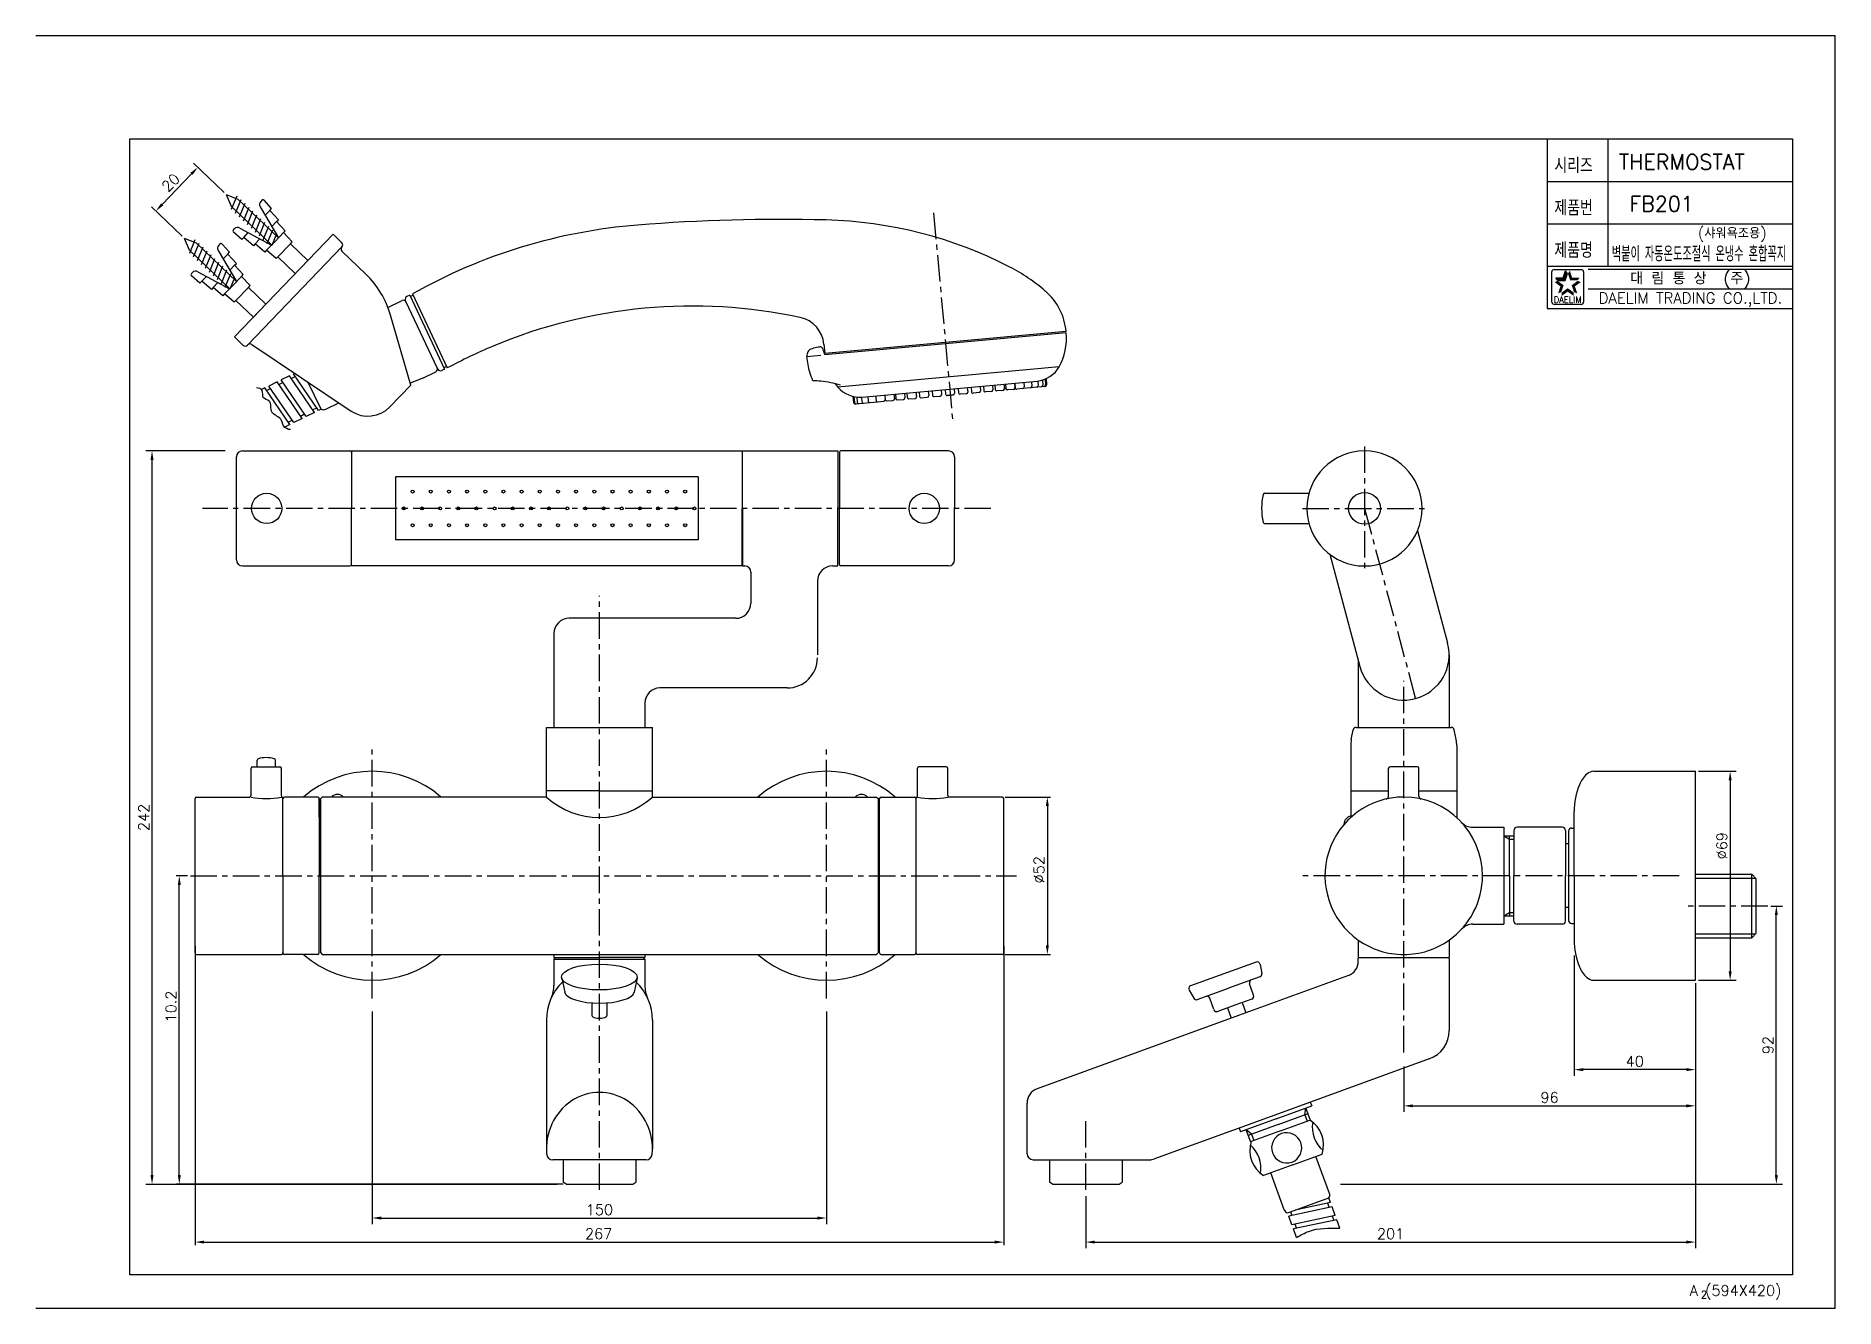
# Model space of a CAD drawing. Extents: x 1782 to 2376, y 0 to 420.
import ezdxf
from ezdxf.enums import TextEntityAlignment as Align

# ---------------------------------------------------------------- set-up
doc = ezdxf.new("R2010")
doc.units = 0
doc.header["$LTSCALE"] = 7
doc.header["$MEASUREMENT"] = 0
doc.linetypes.add('CENTER', pattern=[2, 1.25, -0.25, 0.25, -0.25])
doc.layers.get('0').update_dxf_attribs({"color": 2, "linetype": 'CONTINUOUS'})
for name, color, linetype in [('CL', 1, 'CENTER'), ('D', 2, 'CONTINUOUS'), ('DIM', 2, 'CONTINUOUS'), ('DWG', 7, 'CONTINUOUS')]:
    doc.layers.add(name, color=color, linetype=linetype)
doc.styles.add('GHS', font='romans', dxfattribs={"bigfont": 'ghs'})
doc.styles.add('ROMANS', font='romans')

msp = doc.modelspace()

# ---------------------------------------------------------------- linework, layer by layer
for p, q in [((2376, 420), (1782, 420)), ((2376, 0), (2376, 420)), ((1782, 0), (2376, 0))]:
    msp.add_line(p, q)
at = {"color": 4}
for p, q in [((1813, 386), (2362, 386)), ((1813, 11), (1813, 386)), ((2362, 386), (2362, 11)), ((2362, 11), (1813, 11))]:
    msp.add_line(p, q, dxfattribs=at)
at = {"color": 7}
for p, q in [((2281, 386), (2281, 330)), ((2301, 386), (2301, 344)), ((2281, 372), (2362, 372)), ((2281, 358), (2362, 358)), ((2281, 344), (2362, 344)), ((2281, 330), (2362, 330))]:
    msp.add_line(p, q, dxfattribs=at)
at = {"color": 2, "linetype": 'Continuous'}
for p, q in [((2282.48, 332.13), (2282.48, 342.13)), ((2283.23, 342.88), (2292.23, 342.88)), ((2292.98, 342.13), (2292.98, 332.13)), ((2294.5, 343), (2362, 343)), ((2294.5, 336.5), (2362, 336.5)), ((2292.23, 331.38), (2283.48, 331.38))]:
    msp.add_line(p, q, dxfattribs=at)
at = {"color": 2}
for p, q in [((2283.81, 340.18), (2286.24, 340.18)), ((2284.48, 339.27), (2283.81, 340.18)), ((2284.48, 339.27), (2286.9, 339.27)), ((2286.24, 340.18), (2286.99, 342.49)), ((2286.9, 339.27), (2287.65, 341.57)), ((2287.65, 341.57), (2286.99, 342.49))]:
    msp.add_line(p, q, dxfattribs=at)
at = {"color": 2, "linetype": 'Continuous'}
for centre, radius, start, end in [((2283.23, 342.13), 0.75, 90, 180), ((2292.23, 342.13), 0.75, 0, 90), ((2283.35, 332.26), 0.884, 188.1301, 278.1301), ((2292.23, 332.13), 0.75, 270, 0)]:
    msp.add_arc(centre, radius, start, end, dxfattribs=at)
at = {"color": 2}
for points in [[(2285.32, 337.35), (2286.4, 337.7), (2283.36, 338.78), (2284.43, 339.13)], [(2283.81, 340.18), (2284.48, 339.27), (2286.24, 340.18), (2286.9, 339.27)], [(2286.24, 340.18), (2286.9, 339.27), (2286.99, 342.49), (2287.65, 341.57)], [(2288.47, 342.49), (2287.8, 341.57), (2289.22, 340.18), (2288.55, 339.27)], [(2289.22, 340.18), (2288.55, 339.27), (2291.64, 340.18), (2290.98, 339.27)], [(2292.1, 338.78), (2291.02, 339.13), (2290.14, 337.35), (2289.06, 337.7)], [(2284.57, 335.05), (2285.65, 335.4), (2285.32, 337.35), (2286.4, 337.7)], [(2287.73, 335.6), (2287.73, 336.73), (2285.77, 334.18), (2285.77, 335.31)], [(2289.69, 334.18), (2289.69, 335.31), (2287.73, 335.6), (2287.73, 336.73)], [(2290.14, 337.35), (2289.06, 337.7), (2290.89, 335.05), (2289.81, 335.4)]]:
    msp.add_solid(points, dxfattribs=at)
at = {"layer": 'CL'}
for p, q in [((2078.37, 361.58), (2084.68, 292.42)), ((2220.66, 284.51), (2220.66, 243.51)), ((2097.31, 264.01), (1836.99, 264.01)), ((2200.16, 264.01), (2241.16, 264.01)), ((2220.66, 264.01), (2237.48, 201.23)), ((1968.03, 38.98), (1968.03, 235.18)), ((2233.6, 84.38), (2233.6, 207.11)), ((1893.03, 102.21), (1893.03, 185.11)), ((2043.03, 102.21), (2043.03, 185.11)), ((1833, 142.72), (2105.72, 142.72)), ((2324.57, 142.72), (2199.4, 142.72)), ((2353.78, 132.72), (2326.35, 132.72)), ((2128.6, 38.98), (2128.6, 63.35))]:
    msp.add_line(p, q, dxfattribs=at)
at = {"layer": 'D'}
for p, q in [((1833.36, 374.48), (1823.66, 364.38)), ((1844.09, 368.33), (1834, 378.03)), ((1830.23, 353.91), (1820.14, 363.6)), ((1844.42, 283.01), (1818.32, 283.01)), ((1820.32, 43.92), (1820.32, 280.01)), ((1900.68, 274.39), (1900.68, 253.64)), ((2000.68, 274.39), (2000.68, 253.64)), ((2047.28, 246.39), (2047.41, 246.51)), ((2330.9, 177.22), (2343.38, 177.22)), ((2341.38, 174.22), (2341.38, 111.22)), ((2266.6, 155.92), (2268.5, 154.82)), ((2268.5, 154.82), (2270, 154.82)), ((2329.9, 141.92), (2349.78, 141.92)), ((2354.78, 132.72), (2358.62, 132.72)), ((2266.6, 129.52), (2268.5, 130.62)), ((2268.5, 130.62), (2270, 130.62)), ((2356.62, 43.92), (2356.62, 129.72)), ((2329.9, 123.52), (2349.78, 123.52)), ((2289.9, 116.41), (2289.9, 76.71)), ((2329.9, 107.22), (2329.9, 19.77)), ((2330.9, 108.22), (2343.38, 108.22)), ((1893.03, 97.95), (1893.03, 27.71)), ((2043.03, 97.95), (2043.03, 27.71)), ((2233.6, 79.73), (2233.6, 64.75)), ((2326.9, 78.71), (2292.9, 78.71)), ((2200.93, 63.78), (2201.33, 66.06)), ((2236.6, 66.75), (2326.9, 66.75)), ((2200.93, 63.78), (2201.68, 61.74)), ((2183.36, 57.39), (2181.59, 58.87)), ((2183.36, 57.39), (2184.11, 55.34)), ((1818.32, 40.92), (1954.09, 40.92)), ((2128.6, 36.96), (2128.6, 19.77)), ((2212.71, 40.92), (2358.62, 40.92)), ((1896.03, 29.71), (2040.03, 29.71)), ((2131.6, 21.77), (2326.9, 21.77))]:
    msp.add_line(p, q, dxfattribs=at)
for centre in [(1906.35, 269.58), (1912.35, 269.58), (1918.35, 269.58), (1924.35, 269.58), (1930.35, 269.58), (1936.35, 269.58), (1942.35, 269.58), (1948.35, 269.58), (1954.35, 269.58), (1960.35, 269.58), (1966.35, 269.58), (1972.35, 269.58), (1978.35, 269.58), (1984.35, 269.58), (1990.35, 269.58), (1996.35, 269.58), (1903.42, 264.01), (1909.42, 264.01), (1915.42, 264.01), (1921.42, 264.01), (1927.42, 264.01), (1933.42, 264.01), (1939.42, 264.01), (1945.42, 264.01), (1951.42, 264.01), (1957.42, 264.01), (1963.42, 264.01), (1969.42, 264.01), (1975.42, 264.01), (1981.42, 264.01), (1987.42, 264.01), (1993.42, 264.01), (1999.42, 264.01), (1906.35, 258.45), (1912.35, 258.45), (1918.35, 258.45), (1924.35, 258.45), (1930.35, 258.45), (1936.35, 258.45), (1942.35, 258.45), (1948.35, 258.45), (1954.35, 258.45), (1960.35, 258.45), (1966.35, 258.45), (1972.35, 258.45), (1978.35, 258.45), (1984.35, 258.45), (1990.35, 258.45), (1996.35, 258.45)]:
    msp.add_circle(centre, 0.5, dxfattribs=at)
for centre, radius, start, end in [((1903.32, 331.74), 1, 25.21038, 116.34761), ((1913.54, 310.02), 1, 296.34761, 25.21038), ((1858.03, 194.23), 26, 258.91251, 281.08749), ((1968.03, 187.95), 26, 227.69501, 312.30499), ((2078.03, 194.23), 26, 258.91251, 281.08749)]:
    msp.add_arc(centre, radius, start, end, dxfattribs=at)
msp.add_spline([(2198.2, 23.28), (2202.26, 25.32), (2212.53, 26.32)], degree=3, dxfattribs=at)
for points in [[(1833, 374.83), (1833.72, 374.13), (1835.44, 376.64)], [(1823.3, 364.73), (1824.02, 364.04), (1821.58, 362.22)], [(1819.82, 280.01), (1820.82, 280.01), (1820.32, 283.01)], [(2340.88, 174.22), (2341.88, 174.22), (2341.38, 177.22)], [(2356.12, 129.72), (2357.12, 129.72), (2356.62, 132.72)], [(2340.88, 111.22), (2341.88, 111.22), (2341.38, 108.22)], [(2292.9, 79.21), (2292.9, 78.21), (2289.9, 78.71)], [(2326.9, 79.21), (2326.9, 78.21), (2329.9, 78.71)], [(2236.6, 67.25), (2236.6, 66.25), (2233.6, 66.75)], [(2326.9, 67.25), (2326.9, 66.25), (2329.9, 66.75)], [(1819.82, 43.92), (1820.82, 43.92), (1820.32, 40.92)], [(2356.12, 43.92), (2357.12, 43.92), (2356.62, 40.92)], [(1896.03, 30.21), (1896.03, 29.21), (1893.03, 29.71)], [(2040.03, 30.21), (2040.03, 29.21), (2043.03, 29.71)], [(2131.6, 22.27), (2131.6, 21.27), (2128.6, 21.77)], [(2326.9, 22.27), (2326.9, 21.27), (2329.9, 21.77)]]:
    msp.add_solid(points, dxfattribs=at)
at = {"layer": 'DIM'}
for p, q in [((2102.03, 168.72), (2116.93, 168.72)), ((2115.93, 165.72), (2115.93, 119.72)), ((1832, 142.72), (1828.32, 142.72)), ((1829.32, 43.92), (1829.32, 139.72)), ((1834.53, 119.59), (1834.53, 20.77)), ((2101.53, 119.59), (2101.53, 20.77)), ((2102.03, 116.72), (2116.93, 116.72)), ((1956.03, 40.92), (1828.32, 40.92)), ((1837.53, 21.77), (2098.53, 21.77))]:
    msp.add_line(p, q, dxfattribs=at)
for points in [[(2115.43, 165.72), (2116.43, 165.72), (2115.93, 168.72)], [(1828.82, 139.72), (1829.82, 139.72), (1829.32, 142.72)], [(2115.43, 119.72), (2116.43, 119.72), (2115.93, 116.72)], [(1828.82, 43.92), (1829.82, 43.92), (1829.32, 40.92)], [(1837.53, 22.27), (1837.53, 21.27), (1834.53, 21.77)], [(2098.53, 22.27), (2098.53, 21.27), (2101.53, 21.77)]]:
    msp.add_solid(points, dxfattribs=at)
at = {"layer": 'DWG'}
for p, q in [((1844.81, 367.64), (1846.47, 363.8)), ((1844.81, 367.64), (1848.7, 366.1)), ((1859.81, 350.99), (1846.48, 363.8)), ((1846.61, 362.77), (1848.42, 367.27)), ((1847.92, 361.51), (1849.73, 366.02)), ((1862.03, 353.3), (1848.7, 366.1)), ((1849.22, 360.26), (1851.03, 364.76)), ((1850.53, 359.01), (1852.34, 363.51)), ((1856.01, 363.56), (1862.12, 353.4)), ((1856.57, 365.74), (1856.21, 365.37)), ((1859.79, 363.05), (1857.29, 365.74)), ((1859.17, 362.41), (1857.65, 360.83)), ((1859.17, 362.41), (1859.79, 363.05)), ((1862.03, 359.34), (1859.17, 362.41)), ((1849.32, 356.59), (1859.72, 350.89)), ((1851.83, 357.75), (1853.64, 362.26)), ((1853.14, 356.5), (1854.95, 361)), ((1854.44, 355.24), (1856.25, 359.75)), ((1855.75, 353.99), (1857.56, 358.49)), ((1857.06, 352.74), (1858.86, 357.24)), ((1861.42, 358.71), (1859.88, 357.11)), ((1861.42, 358.71), (1862.03, 359.34)), ((1864.28, 355.64), (1861.42, 358.71)), ((1830.95, 353.22), (1834.84, 351.68)), ((1830.95, 353.22), (1832.62, 349.38)), ((1832.76, 348.34), (1834.56, 352.85)), ((1834.06, 347.09), (1835.87, 351.6)), ((1848.17, 338.88), (1834.84, 351.68)), ((1842.71, 351.32), (1842.35, 350.95)), ((1845.93, 348.63), (1843.44, 351.31)), ((1847.51, 356.32), (1847.16, 355.95)), ((1849.97, 352.84), (1847.19, 355.22)), ((1847.54, 320.63), (1880.1, 354.52)), ((1850.59, 353.48), (1849.97, 352.84)), ((1850.59, 353.48), (1852.11, 355.06)), ((1853.77, 350.75), (1850.59, 353.48)), ((1854.38, 351.38), (1853.77, 350.75)), ((1854.38, 351.38), (1855.91, 352.98)), ((1857.56, 348.65), (1854.38, 351.38)), ((1858.12, 349.23), (1860.92, 352.14)), ((1858.36, 351.48), (1860.17, 355.99)), ((1859.93, 350.88), (1861.47, 354.73)), ((1863.71, 355.06), (1860.92, 352.14)), ((1861.86, 347.08), (1866.02, 351.41)), ((1863.71, 355.06), (1864.28, 355.64)), ((1866.57, 351.99), (1863.71, 355.06)), ((1866.02, 351.41), (1866.57, 351.99)), ((1866.02, 351.41), (1871.78, 345.87)), ((1882.98, 351.75), (1880.1, 354.52)), ((1845.95, 336.57), (1832.63, 349.37)), ((1835.37, 345.84), (1837.17, 350.34)), ((1836.67, 344.58), (1838.48, 349.09)), ((1837.98, 343.33), (1839.79, 347.83)), ((1839.28, 342.07), (1841.09, 346.58)), ((1840.59, 340.82), (1842.4, 345.33)), ((1842.15, 349.14), (1848.26, 338.97)), ((1845.31, 347.99), (1843.79, 346.4)), ((1845.31, 347.99), (1845.93, 348.63)), ((1848.17, 344.92), (1845.31, 347.99)), ((1847.57, 344.29), (1848.17, 344.92)), ((1851.95, 318), (1883.01, 350.33)), ((1858.12, 349.23), (1857.56, 348.65)), ((1861.3, 346.5), (1858.12, 349.23)), ((1861.86, 347.08), (1861.3, 346.5)), ((1861.86, 347.08), (1867.63, 341.54)), ((1890.94, 341.33), (1883.04, 348.92)), ((1833.66, 341.9), (1833.3, 341.53)), ((1836.12, 338.41), (1833.34, 340.8)), ((1835.46, 342.17), (1845.86, 336.47)), ((1836.74, 339.06), (1836.12, 338.41)), ((1836.74, 339.06), (1838.26, 340.64)), ((1839.92, 336.33), (1836.74, 339.06)), ((1841.89, 339.57), (1843.7, 344.07)), ((1843.2, 338.31), (1845.01, 342.82)), ((1844.51, 337.06), (1846.31, 341.56)), ((1847.57, 344.29), (1846.03, 342.69)), ((1846.07, 336.46), (1847.62, 340.31)), ((1849.86, 340.63), (1847.06, 337.72)), ((1850.42, 341.22), (1847.57, 344.29)), ((1849.86, 340.63), (1850.42, 341.22)), ((1852.71, 337.56), (1849.86, 340.63)), ((1840.52, 336.95), (1839.92, 336.33)), ((1840.52, 336.95), (1842.06, 338.56)), ((1843.7, 334.22), (1840.52, 336.95)), ((1844.27, 334.81), (1843.7, 334.22)), ((1844.27, 334.81), (1847.06, 337.72)), ((1847.45, 332.08), (1844.27, 334.81)), ((1848, 332.66), (1847.45, 332.08)), ((1848, 332.66), (1852.16, 336.99)), ((1848, 332.66), (1853.77, 327.12)), ((1852.16, 336.99), (1852.71, 337.56)), ((1852.16, 336.99), (1857.93, 331.44)), ((1905.39, 334.39), (1904.48, 333.96)), ((1905.39, 334.39), (1916.89, 309.96)), ((1906.51, 334.36), (1905.6, 333.94)), ((1906.29, 334.82), (1917.79, 310.39)), ((1853.77, 327.12), (1855.85, 329.28)), ((1857.93, 331.44), (1855.85, 329.28)), ((1898.18, 330.31), (1902.88, 332.63)), ((1905.73, 304.7), (1899.03, 327.85)), ((1914.45, 310.45), (1904.22, 332.16)), ((2122.1, 322.47), (2042.43, 315.2)), ((2122.15, 321.97), (2042.48, 314.7)), ((1850.42, 317.85), (1847.54, 320.63)), ((1851.95, 318), (1851.84, 317.88)), ((1853.22, 318.14), (1886.08, 296.16)), ((2042.16, 318.19), (2042.43, 315.2)), ((1909.72, 307.01), (1913.99, 309.12)), ((1914.27, 310.84), (1914.65, 310.01)), ((1916.89, 309.96), (1915.98, 309.54)), ((1917.58, 310.84), (1916.68, 310.41)), ((2036.51, 314.14), (2041.12, 314.56)), ((2119.87, 310.71), (2046.76, 304.05)), ((1857.56, 303.78), (1856.47, 303.24)), ((1865.82, 291.69), (1857.56, 303.78)), ((1858.1, 302.93), (1859.46, 303.6)), ((1861.6, 305.78), (1858.89, 304.43)), ((1867.15, 292.34), (1858.89, 304.43)), ((1869.87, 293.69), (1861.6, 305.78)), ((1862.17, 304.94), (1863.53, 305.62)), ((1865.68, 307.79), (1862.96, 306.45)), ((1871.22, 294.36), (1862.96, 306.45)), ((1873.94, 295.71), (1865.68, 307.79)), ((1866.22, 306.95), (1867.57, 307.62)), ((1867.4, 308.65), (1867, 308.45)), ((1875.26, 296.36), (1867, 308.45)), ((1876.16, 296.81), (1871.72, 305.77)), ((1898.85, 297.54), (1905.73, 304.7)), ((1909.72, 307.01), (1905.54, 305.36)), ((2054.8, 300.77), (2112.56, 306.03)), ((2080.85, 303.14), (2080.98, 301.65)), ((2082.18, 303.26), (2082.32, 301.77)), ((2082.18, 303.26), (2082.32, 301.77)), ((2085.17, 303.53), (2085.31, 302.04)), ((2085.17, 303.53), (2085.31, 302.04)), ((2086.51, 303.65), (2086.64, 302.16)), ((2089.49, 303.93), (2089.63, 302.43)), ((2090.74, 304.04), (2090.88, 302.55)), ((2093.73, 304.31), (2093.86, 302.82)), ((2094.8, 304.41), (2094.94, 302.92)), ((2097.79, 304.68), (2097.92, 303.19)), ((2098.6, 304.76), (2098.74, 303.26)), ((2101.28, 302.99), (2099.28, 302.81)), ((2101.59, 305.03), (2101.73, 303.54)), ((2102.07, 305.07), (2102.21, 303.58)), ((2104.74, 303.31), (2102.75, 303.13)), ((2105.06, 305.35), (2105.2, 303.85)), ((2105.14, 305.35), (2105.27, 303.86)), ((2107.81, 303.59), (2105.82, 303.41)), ((2110.41, 303.83), (2107.81, 303.59)), ((2108.13, 305.63), (2108.26, 304.13)), ((2112.48, 304.02), (2110.41, 303.83)), ((2110.72, 305.86), (2110.86, 304.37)), ((2115.23, 304.27), (2112.48, 304.02)), ((2112.8, 306.05), (2112.94, 304.56)), ((2114.29, 306.4), (2114.45, 304.7)), ((2115.19, 306.73), (2115.37, 304.78)), ((2115.49, 306.86), (2115.68, 304.81)), ((1873.34, 296.52), (1874.69, 297.2)), ((1877.65, 296.76), (1881.97, 298.9)), ((2051.76, 301.05), (2051.95, 299)), ((2052.08, 300.97), (2052.25, 299.03)), ((2052.49, 298.54), (2055.23, 298.79)), ((2053.02, 300.82), (2053.18, 299.11)), ((2054.55, 300.74), (2054.69, 299.25)), ((2055.23, 298.79), (2057.31, 298.98)), ((2056.63, 300.93), (2056.77, 299.44)), ((2057.31, 298.98), (2059.91, 299.22)), ((2059.23, 301.17), (2059.36, 299.67)), ((2059.91, 299.22), (2061.9, 299.4)), ((2062.22, 301.44), (2062.35, 299.95)), ((2062.29, 301.45), (2062.43, 299.95)), ((2062.97, 299.5), (2064.96, 299.68)), ((2065.28, 301.72), (2065.42, 300.23)), ((2065.76, 301.76), (2065.9, 300.27)), ((2066.44, 299.82), (2068.43, 300)), ((2068.75, 302.04), (2068.89, 300.54)), ((2069.57, 302.11), (2069.7, 300.62)), ((2070.24, 300.16), (2072.24, 300.35)), ((2072.55, 302.38), (2072.69, 300.89)), ((2073.63, 302.48), (2073.76, 300.99)), ((2074.31, 300.53), (2076.3, 300.72)), ((2076.61, 302.75), (2076.75, 301.26)), ((2077.86, 302.87), (2078, 301.37)), ((2078.54, 300.92), (2080.53, 301.1)), ((2082.86, 301.31), (2084.85, 301.5)), ((2084.85, 301.5), (2082.86, 301.31)), ((2089.18, 301.89), (2087.19, 301.71)), ((2093.41, 302.28), (2091.42, 302.09)), ((2097.47, 302.65), (2095.48, 302.46)), ((1865.82, 291.69), (1864.13, 290.85)), ((1865.22, 292.51), (1866.58, 293.18)), ((1869.87, 293.69), (1867.15, 292.34)), ((1869.3, 294.52), (1870.65, 295.19)), ((1873.94, 295.71), (1871.22, 294.36)), ((1876.16, 296.81), (1875.26, 296.36)), ((1848.18, 247.01), (1848.18, 281.01)), ((1850.18, 283.01), (1885.68, 283.01)), ((1886.18, 283.01), (2015.18, 283.01)), ((1886.18, 283.01), (1886.18, 264.01)), ((2015.18, 283.01), (2015.18, 264.01)), ((2015.28, 283.01), (2046.78, 283.01)), ((2015.28, 264.01), (2015.28, 283.01)), ((2046.78, 283.01), (2046.78, 264.01)), ((2047.28, 282.51), (2047.28, 264.01)), ((2083.28, 283.01), (2047.78, 283.01)), ((2085.28, 281.01), (2085.28, 264.01)), ((2000.68, 274.39), (1900.68, 274.39)), ((2187.68, 269.01), (2202.32, 269.01)), ((2187.68, 269.01), (2202.32, 269.01)), ((1886.18, 245.01), (1886.18, 264.01)), ((2015.18, 245.01), (2015.18, 264.01)), ((2015.28, 264.01), (2015.28, 245.01)), ((2046.78, 245.01), (2046.78, 264.01)), ((2047.28, 245.51), (2047.28, 264.01)), ((2085.28, 247.01), (2085.28, 264.01)), ((2187.68, 259.01), (2202.32, 259.01)), ((2187.68, 259.01), (2202.32, 259.01)), ((2238.16, 256.63), (2248.08, 219.6)), ((2000.68, 253.64), (1900.68, 253.64)), ((1850.18, 245.01), (1885.68, 245.01)), ((2015.18, 245.01), (1886.18, 245.01)), ((2015.28, 246.21), (2015.28, 247.06)), ((2015.28, 245.01), (2015.28, 246.21)), ((2015.28, 245.01), (2016.03, 245.01)), ((2045.03, 245.01), (2046.78, 245.01)), ((2083.28, 245.01), (2047.78, 245.01)), ((2209.18, 248.87), (2219.11, 211.84)), ((2018.03, 243.01), (2018.03, 232.72)), ((2040.03, 240.01), (2040.03, 215.72)), ((2013.03, 227.72), (1958.03, 227.72)), ((1953.03, 222.72), (1953.03, 215.72)), ((1953.03, 215.72), (1953.03, 191.72)), ((2248.6, 215.72), (2248.6, 191.72)), ((2218.6, 213.74), (2218.6, 191.72)), ((2030.03, 204.72), (1988.03, 204.72)), ((1983.03, 199.72), (1983.03, 191.72)), ((1950.53, 168.72), (1950.53, 191.72)), ((1950.53, 191.72), (1968.03, 191.72)), ((1968.03, 191.72), (1985.53, 191.72)), ((1985.53, 168.72), (1985.53, 191.72)), ((2216.29, 187.69), (2216.94, 190.91)), ((2217.92, 191.72), (2249.28, 191.72)), ((2250.9, 187.69), (2250.26, 190.91)), ((2216.1, 185.73), (2216.1, 162.42)), ((2251.1, 185.73), (2251.1, 161.95)), ((1853.03, 169.22), (1853.03, 178.22)), ((1853.53, 178.72), (1858.03, 178.72)), ((1855.03, 178.72), (1855.03, 180.85)), ((1858.03, 178.72), (1862.53, 178.72)), ((1861.03, 178.72), (1861.03, 180.85)), ((1863.03, 169.08), (1863.03, 178.22)), ((2073.03, 169.08), (2073.03, 178.22)), ((2078.03, 178.72), (2073.53, 178.72)), ((2082.53, 178.72), (2078.03, 178.72)), ((2083.03, 169.22), (2083.03, 178.22)), ((2228.6, 169.04), (2228.6, 178.22)), ((2233.6, 178.72), (2229.1, 178.72)), ((2238.1, 178.72), (2233.6, 178.72)), ((2238.6, 169.04), (2238.6, 178.22)), ((2296.41, 177.22), (2329.9, 177.22)), ((2329.9, 142.72), (2329.9, 177.22)), ((1834.53, 117.22), (1834.53, 168.22)), ((1835.03, 168.72), (1852.53, 168.72)), ((1863.53, 142.72), (1863.53, 168.22)), ((1875.03, 168.72), (1864.03, 168.72)), ((1875.53, 168.22), (1875.53, 142.72)), ((1875.53, 162.12), (1875.53, 168.22)), ((1876.53, 168.72), (1876.03, 168.22)), ((1876.03, 142.72), (1876.03, 168.22)), ((1881.53, 168.72), (1876.53, 168.72)), ((1950.53, 168.72), (1881.53, 168.72)), ((1950.53, 168.72), (1950.53, 170.72)), ((1968.03, 170.72), (1950.53, 170.72)), ((1968.03, 170.72), (1985.53, 170.72)), ((1985.53, 168.72), (1985.53, 170.72)), ((1985.53, 168.72), (2054.53, 168.72)), ((2054.53, 168.72), (2059.53, 168.72)), ((2059.53, 168.72), (2060.03, 168.22)), ((2060.03, 168.22), (2060.03, 117.22)), ((2060.53, 117.22), (2060.53, 168.22)), ((2061.03, 168.72), (2072.03, 168.72)), ((2072.53, 168.22), (2072.53, 117.22)), ((2101.03, 168.72), (2083.53, 168.72)), ((2101.53, 117.22), (2101.53, 168.22)), ((2216.1, 170.72), (2228.6, 170.72)), ((2238.6, 170.72), (2251.1, 170.72)), ((2289.9, 142.72), (2289.9, 163.92)), ((2256.4, 158.72), (2266.6, 158.72)), ((2266.6, 158.72), (2266.6, 126.72)), ((2266.6, 155.92), (2270, 155.92)), ((2268.5, 142.72), (2268.5, 155.92)), ((2270, 157.72), (2270, 142.72)), ((2286, 158.72), (2271, 158.72)), ((2287, 157.72), (2287, 142.72)), ((2288, 157.47), (2288, 142.72)), ((2289, 158.47), (2289.9, 158.47)), ((2288, 153.22), (2287, 153.22)), ((1863.53, 142.72), (1863.53, 117.22)), ((1875.53, 117.22), (1875.53, 142.72)), ((1876.03, 117.22), (1876.03, 142.72)), ((2268.5, 142.72), (2268.5, 129.52)), ((2270, 127.72), (2270, 142.72)), ((2287, 127.72), (2287, 142.72)), ((2288, 142.72), (2288, 132.22)), ((2289.9, 142.72), (2289.9, 121.52)), ((2329.9, 143.22), (2348.48, 143.22)), ((2329.9, 108.22), (2329.9, 142.72)), ((2349.98, 141.72), (2348.48, 143.22)), ((2348.48, 122.22), (2348.48, 143.22)), ((2349.98, 123.72), (2349.98, 141.72)), ((2288, 132.22), (2287, 132.22)), ((2288, 132.22), (2288, 127.97)), ((2256.4, 126.72), (2266.6, 126.72)), ((2266.6, 129.52), (2270, 129.52)), ((2286, 126.72), (2271, 126.72)), ((2289, 126.97), (2289.9, 126.97)), ((2218.6, 121.48), (2218.6, 115.72)), ((2248.6, 121.48), (2248.6, 115.72)), ((2329.9, 122.22), (2348.48, 122.22)), ((2348.48, 122.22), (2349.98, 123.72)), ((1835.03, 116.72), (1863.03, 116.72)), ((1875.03, 116.72), (1864.03, 116.72)), ((1876.03, 117.22), (1876.53, 116.72)), ((1876.53, 116.72), (1968.03, 116.72)), ((1953.03, 116.72), (1953.03, 115.72)), ((1953.03, 115.72), (1968.03, 115.72)), ((1953.53, 115.72), (1953.03, 115.22)), ((1953.03, 115.22), (1983.03, 115.22)), ((1953.03, 115.22), (1953.03, 106.52)), ((1968.03, 116.72), (2059.53, 116.72)), ((1983.03, 115.72), (1968.03, 115.72)), ((1982.53, 115.72), (1983.03, 115.22)), ((1983.03, 116.72), (1983.03, 115.72)), ((1983.03, 115.22), (1983.03, 106.52)), ((2060.03, 117.22), (2059.53, 116.72)), ((2061.03, 116.72), (2072.03, 116.72)), ((2101.03, 116.72), (2073.03, 116.72)), ((2184.86, 114.24), (2163.25, 106.37)), ((2186.19, 113.47), (2186.71, 110.47)), ((2218.6, 115.72), (2248.6, 115.72)), ((2218.9, 115.72), (2218.6, 115.42)), ((2218.6, 114.48), (2218.6, 115.42)), ((2248.3, 115.72), (2248.6, 115.42)), ((2248.6, 115.42), (2248.6, 91.65)), ((1955.57, 108.95), (1956.56, 104.31)), ((1980.5, 108.95), (1979.51, 104.31)), ((2186.07, 109.36), (2175.76, 105.61)), ((2215.31, 109.78), (2179.05, 96.58)), ((2184.05, 103.3), (2182.68, 107.06)), ((2296.41, 108.22), (2329.9, 108.22)), ((2162.72, 104.93), (2164.25, 102.29)), ((2165.45, 101.85), (2175.76, 105.61)), ((2170.89, 98.51), (2169.53, 102.27)), ((2183.45, 102.02), (2177.81, 99.97)), ((1950.53, 95.07), (1950.53, 52.55)), ((1965.53, 100.74), (1965.53, 96.58)), ((1970.53, 100.74), (1970.53, 96.58)), ((1985.53, 95.07), (1985.53, 52.55)), ((2179.05, 96.58), (2112.52, 72.37)), ((2177.81, 99.97), (2172.18, 97.91)), ((2175.37, 99.08), (2176.6, 95.69)), ((2180.26, 100.86), (2181.49, 97.47)), ((2242.02, 82.26), (2191.02, 63.69)), ((2109.23, 50.95), (2109.23, 67.67)), ((2191.46, 62.47), (2203.21, 66.74)), ((2202.85, 61.9), (2201.33, 66.06)), ((2202.76, 67.97), (2203.21, 66.74)), ((2191.02, 63.69), (2151.32, 49.25)), ((2179.27, 59.42), (2179.72, 58.19)), ((2191.46, 62.47), (2179.72, 58.19)), ((2192.15, 60.59), (2182.28, 56.99)), ((2191.46, 62.47), (2185.45, 60.28)), ((2192.15, 60.59), (2202.02, 64.18)), ((2192.89, 58.54), (2202.6, 62.07)), ((2183.11, 54.72), (2181.59, 58.87)), ((2192.89, 58.54), (2183.19, 55.01)), ((1983.46, 48.95), (1952.61, 48.95)), ((1956.03, 48.95), (1956.03, 41.5)), ((1980.03, 48.95), (1980.03, 41.5)), ((2111.23, 48.95), (2128.6, 48.95)), ((2116.6, 48.95), (2116.6, 41.5)), ((2128.6, 48.95), (2149.61, 48.95)), ((2140.6, 48.95), (2140.6, 41.5)), ((2197, 47.26), (2206.7, 50.8)), ((2209.07, 37.84), (2204.63, 50.04)), ((2197, 47.26), (2187.29, 43.73)), ((2194.13, 32.4), (2189.69, 44.6)), ((1957.03, 40.92), (1956.03, 41.5)), ((1957.03, 40.92), (1979.03, 40.92)), ((1979.03, 40.92), (1980.03, 41.5)), ((2117.6, 40.92), (2116.6, 41.5)), ((2117.6, 40.92), (2139.6, 40.92)), ((2139.6, 40.92), (2140.6, 41.5)), ((2196.18, 31.75), (2208.87, 36.37)), ((2209.44, 34.8), (2208.87, 36.37)), ((2195.24, 31.41), (2196.18, 31.75)), ((2209.95, 33.41), (2195.63, 30.36)), ((2196.66, 27.52), (2195.63, 30.36)), ((2196.18, 31.75), (2196.61, 30.57)), ((2210.98, 30.56), (2196.66, 27.52)), ((2209.44, 34.8), (2197.71, 32.3)), ((2208.45, 34.59), (2208.96, 33.2)), ((2210.98, 30.56), (2209.95, 33.41)), ((2210, 30.35), (2210.5, 28.96)), ((2211.49, 29.17), (2197.17, 26.12)), ((2198.2, 23.28), (2197.17, 26.12)), ((2197.65, 27.73), (2198.16, 26.33)), ((2212.53, 26.32), (2211.49, 29.17))]:
    msp.add_line(p, q, dxfattribs=at)
for centre, radius in [((1858.18, 264.01), 5), ((2075.28, 264.01), 5), ((2220.66, 264.01), 5.25)]:
    msp.add_circle(centre, radius, dxfattribs=at)
for centre, radius, start, end in [((1857.29, 364.33), 1.5, 136.14844, 211.02804), ((1856.93, 365.4), 0.5, 42.92351, 136.14844), ((1848.6, 355.28), 1.5, 61.26884, 136.14844), ((1994.87, 178.12), 180, 94.52747, 119.47869), ((2028.02, -240.57), 600, 88.58905, 94.52747), ((2039.35, 219.29), 140, 62.70845, 88.58905), ((1843.44, 349.91), 1.5, 136.14844, 211.02804), ((1843.07, 350.97), 0.5, 42.92351, 136.14844), ((1847.52, 355.6), 0.5, 136.14844, 229.37337), ((1882.29, 351.03), 1, 316.14893, 46.14893), ((1883.73, 349.64), 1, 136.14893, 226.14893), ((1833.66, 341.18), 0.5, 136.14844, 229.37337), ((1834.74, 340.86), 1.5, 61.26884, 136.14844), ((1870.16, 319.69), 30, 15.77752, 46.14678), ((2076.03, 290.38), 60, 49.16654, 62.70845), ((1904.91, 333.06), 1, 115.21038, 205.21038), ((2102.19, 320.65), 20, 5.21038, 49.16654), ((1998.71, 160.83), 170, 77.91515, 112.75981), ((2032.2, 317.28), 10, 5.21038, 77.91515), ((2102.23, 320.15), 20, 331.84337, 5.21038), ((1851.11, 318.58), 1, 226.14893, 316.14893), ((1852.67, 317.31), 1, 56.2198, 136.14893), ((2002.57, 151.6), 180, 112.75981, 118.09979), ((1915.56, 310.44), 1, 205.21038, 295.21038), ((2111.35, 315.96), 10, 276.91064, 328.34048), ((2062.4, 316.52), 20, 214.54312, 218.57739), ((2054.18, 310.75), 10, 222.08028, 273.51013), ((2097.43, 303.14), 0.5, 275.21038, 5.21038), ((2099.24, 303.31), 0.5, 185.21038, 275.21038), ((2101.23, 303.49), 0.5, 275.21038, 5.21038), ((2102.71, 303.63), 0.5, 185.21038, 275.21038), ((2104.7, 303.81), 0.5, 275.21038, 5.21038), ((2105.77, 303.91), 0.5, 185.21038, 275.21038), ((2107.76, 304.09), 0.5, 275.21038, 5.21038), ((2110.36, 304.32), 0.5, 275.21038, 5.21038), ((2112.44, 304.51), 0.5, 275.21038, 5.21038), ((2113.95, 304.65), 0.5, 275.21038, 5.21038), ((2114.87, 304.74), 0.5, 275.21038, 5.21038), ((2115.18, 304.76), 0.5, 275.21038, 5.21038), ((1891.64, 304.47), 10, 236.2198, 316.14893), ((2052.44, 299.04), 0.5, 185.21038, 275.21038), ((2052.75, 299.07), 0.5, 185.21038, 275.21038), ((2053.67, 299.15), 0.5, 185.21038, 275.21038), ((2055.19, 299.29), 0.5, 185.21038, 275.21038), ((2057.26, 299.48), 0.5, 185.21038, 275.21038), ((2059.86, 299.72), 0.5, 185.21038, 275.21038), ((2061.85, 299.9), 0.5, 275.21038, 5.21038), ((2062.93, 300), 0.5, 185.21038, 275.21038), ((2064.92, 300.18), 0.5, 275.21038, 5.21038), ((2066.4, 300.31), 0.5, 185.21038, 275.21038), ((2068.39, 300.5), 0.5, 275.21038, 5.21038), ((2070.2, 300.66), 0.5, 185.21038, 275.21038), ((2072.19, 300.84), 0.5, 275.21038, 5.21038), ((2074.26, 301.03), 0.5, 185.21038, 275.21038), ((2076.25, 301.21), 0.5, 275.21038, 5.21038), ((2078.49, 301.42), 0.5, 185.21038, 275.21038), ((2080.49, 301.6), 0.5, 275.21038, 5.21038), ((2082.82, 301.81), 0.5, 185.21038, 275.21038), ((2082.82, 301.81), 0.5, 185.21038, 275.21038), ((2084.81, 301.99), 0.5, 275.21038, 5.21038), ((2084.81, 301.99), 0.5, 275.21038, 5.21038), ((2087.14, 302.21), 0.5, 185.21038, 275.21038), ((2089.13, 302.39), 0.5, 275.21038, 5.21038), ((2091.37, 302.59), 0.5, 185.21038, 275.21038), ((2093.37, 302.77), 0.5, 275.21038, 5.21038), ((2095.43, 302.96), 0.5, 185.21038, 275.21038), ((1876.95, 298.09), 1.5, 238.54761, 298.07997), ((1850.18, 281.01), 2, 90, 180), ((1885.68, 282.51), 0.5, 0, 90), ((2047.78, 282.51), 0.5, 90, 180), ((2083.28, 281.01), 2, 0, 90), ((2220.66, 264.01), 19, 0, 180), ((2206.66, 264.01), 20, 166.65764, 193.34236), ((2187.68, 268.51), 0.5, 90, 166.65764), ((2220.66, 264.01), 19, 180, 0), ((2187.68, 259.51), 0.5, 193.34236, 270), ((1850.18, 247.01), 2, 180, 270), ((1885.68, 245.51), 0.5, 270, 0), ((2016.03, 243.01), 2, 0, 90), ((2045.03, 240.01), 5, 90, 180), ((2047.78, 245.51), 0.5, 180, 270), ((2083.28, 247.01), 2, 270, 0), ((2013.03, 232.72), 5, 270, 0), ((1958.03, 222.72), 5, 90, 180), ((2030.03, 214.72), 10, 270, 0), ((2233.6, 215.72), 15, 195, 15), ((1988.03, 199.72), 5, 90, 180), ((2217.92, 190.72), 1, 90, 168.69007), ((2249.28, 190.72), 1, 11.30993, 90), ((2226.1, 185.73), 10, 168.69007, 180), ((2241.1, 185.73), 10, 0, 11.30993), ((1853.53, 178.22), 0.5, 90, 180), ((1855.53, 180.85), 0.5, 106.60155, 180), ((1858.03, 172.47), 9.25, 73.39845, 106.60155), ((1860.53, 180.85), 0.5, 360, 73.39845), ((1862.53, 178.22), 0.5, 360, 90), ((2073.53, 178.22), 0.5, 90, 180), ((2082.53, 178.22), 0.5, 0, 90), ((2229.1, 178.22), 0.5, 90, 180), ((2238.1, 178.22), 0.5, 0, 90), ((1893.03, 142.72), 34.5, 48.90521, 131.09479), ((2043.03, 142.72), 34.5, 48.90521, 131.09479), ((2313.4, 163.92), 23.5, 157.86474, 180), ((2300.48, 169.31), 9.5, 132.75566, 158.6397), ((2296.41, 173.72), 3.5, 90, 132.75566), ((1835.03, 168.22), 0.5, 90, 180), ((1852.53, 169.22), 0.5, 270, 360), ((1863.53, 169.08), 0.5, 180, 240), ((1863.03, 168.22), 0.5, 360, 60), ((1864.03, 168.22), 0.5, 90, 180), ((1875.03, 168.22), 0.5, 0, 90), ((1875.03, 168.22), 0.5, 0, 90), ((1881.53, 166.85), 2.74, 43.05611, 136.94389), ((2054.53, 166.85), 2.74, 43.05611, 136.94389), ((2061.03, 168.22), 0.5, 90, 180), ((2061.03, 168.22), 0.5, 90, 180), ((2072.03, 168.22), 0.5, 0, 90), ((2073.03, 168.22), 0.5, 120, 180), ((2072.53, 169.08), 0.5, 300, 0), ((2083.53, 169.22), 0.5, 180, 270), ((2101.03, 168.22), 0.5, 0, 90), ((2233.6, 142.72), 26, 90, 234.76558), ((2227.6, 169.04), 1, 282.83959, 0), ((2233.6, 142.72), 26, 0, 90), ((2239.6, 169.04), 1, 180, 257.16041), ((2216.59, 159.73), 2.74, 88.05611, 181.94389), ((2256.4, 163.72), 5, 222.64231, 270), ((2271, 157.72), 1, 90, 180), ((2286, 157.72), 1, 0, 90), ((2289, 157.47), 1, 90, 180), ((2233.6, 142.72), 26, 305.23442, 0), ((2256.4, 121.72), 5, 90, 137.35769), ((2271, 127.72), 1, 180, 270), ((2286, 127.72), 1, 270, 0), ((2289, 127.97), 1, 180, 270), ((2233.6, 142.72), 26, 234.76558, 270), ((2233.6, 142.72), 26, 270, 305.23442), ((2313.4, 121.52), 23.5, 180, 202.13526), ((1835.03, 117.22), 0.5, 180, 270), ((1863.03, 117.22), 0.5, 270, 0), ((1864.03, 117.22), 0.5, 180, 270), ((1893.03, 142.72), 34.5, 228.90521, 311.09479), ((1875.03, 117.22), 0.5, 270, 360), ((1875.03, 117.22), 0.5, 270, 0), ((1875.03, 117.22), 0.5, 270, 360), ((2043.03, 142.72), 34.5, 228.90521, 311.09479), ((2061.03, 117.22), 0.5, 180, 270), ((2061.03, 117.22), 0.5, 180, 270), ((2061.03, 117.22), 0.5, 180, 270), ((2072.03, 117.22), 0.5, 270, 360), ((2073.03, 117.22), 0.5, 180, 270), ((2101.03, 117.22), 0.5, 270, 0), ((2185.2, 113.3), 1, 10, 110), ((2213.6, 114.48), 5, 290, 0), ((1968.03, 95.07), 17.5, 134.11161, 180), ((1968.03, 95.07), 17.5, 0, 45.88839), ((2183.62, 107.4), 1, 110, 200), ((2185.73, 110.3), 1, 290, 10), ((2300.48, 116.12), 9.5, 201.3603, 227.24434), ((2296.41, 111.72), 3.5, 227.24434, 270), ((1943.03, 106.52), 10, 335.38002, 0), ((1993.03, 106.52), 10, 180, 204.61998), ((2163.59, 105.43), 1, 110, 210), ((2165.11, 102.79), 1, 210, 290), ((2165.11, 102.79), 1, 210, 290), ((2168.59, 101.93), 1, 20, 110), ((2183.11, 102.96), 1, 290, 20), ((2171.83, 98.85), 1, 200, 290), ((2238.6, 91.65), 10, 290, 360), ((2114.23, 67.67), 5, 110, 180), ((2197.13, 53.7), 10, 343.1301, 56.8699), ((2213.41, 59.62), 10, 170, 230), ((2192.76, 52.11), 10, 163.1301, 236.8699), ((2176.48, 46.18), 10, 350, 50), ((2195, 52.9), 5.02, 110.63589, 288.65659), ((2194.9, 52.86), 5.02, 291.34341, 109.36411), ((1952.61, 50.95), 2, 185.1688, 270), ((1983.46, 50.95), 2, 270, 354.8312), ((2111.23, 50.95), 2, 180, 270), ((2149.61, 53.95), 5, 270, 290), ((2207.69, 37.29), 1.5, 322.2, 21.73237), ((2195.56, 32.87), 1.5, 198.26763, 257.8)]:
    msp.add_arc(centre, radius, start, end, dxfattribs=at)
msp.add_ellipse((1968.03, 109.28), major_axis=(12.5, 0), ratio=0.34202, dxfattribs=at)
for centre, major_axis, ratio, start_param, end_param in [((1968.03, 104.58), (-11.5, 0), 0.34202, 0.068659, 3.072934), ((1968.03, 96.58), (-2.5, 0), 0.342402, 0, 3.141593), ((1968.03, 52.55), (0, 18.62), 0.939693, 4.616421, 7.94995)]:
    msp.add_ellipse(centre, major_axis=major_axis, ratio=ratio, start_param=start_param, end_param=end_param, dxfattribs=at)
for points in [[(2042.48, 314.7), (2041.96, 316.24), (2041.4, 317.25), (2040.29, 317.23), (2036.84, 315.75), (2036.51, 314.14)], [(2038.53, 306.16), (2037.51, 308.99), (2036.51, 314.14)]]:
    msp.add_spline(points, degree=3, dxfattribs=at)
at = {"layer": 'DWG', "start_tangent": (-0.995848, -0.091037), "end_tangent": (-0.99908, -0.042888)}
msp.add_spline([(1866.08, 290.07), (1863.75, 291.31), (1862.79, 293.51), (1859.84, 295.88), (1859.04, 299.44), (1857.05, 300.63), (1856.65, 303), (1854.84, 303.79)], degree=3, dxfattribs=at)
at = {"layer": 'DWG'}
msp.add_open_spline([(2047.63, 304.76), (2045.48, 305.29), (2042.48, 306.03), (2039.4, 306.11), (2038.53, 306.16)], degree=3, knots=[0, 0, 0, 0, 6.61514, 9.224607, 9.224607, 9.224607, 9.224607], dxfattribs=at)

# ---------------------------------------------------------------- texts
at = {"color": 7, "style": 'GHS'}
for s, height, p in [('THERMOSTAT', 5, (2304.65, 375.94)), ('A (594X420)', 3.5, (2328.01, 4.03)), ('2', 2.5, (2331.67, 3.19))]:
    msp.add_text(s, height=height, dxfattribs=at).set_placement(p)
msp.add_text('FB201', height=5, dxfattribs=at).set_placement((2318.74, 364.58), align=Align.MIDDLE)
at = {"style": 'GHS'}
msp.add_text('(샤워욕조용)', height=3.5, dxfattribs=at).set_placement((2330.71, 353.18))
at = {"style": 'GHS', "width": 0.445403}
msp.add_text('벽붙이 자동온도조절식 온냉수 혼합꼭지', height=5, dxfattribs=at).set_placement((2302.29, 345.56), (2359.85, 345.56), align=Align.FIT)
at = {"color": 7, "linetype": 'Continuous'}
for s, height, style, p in [('대 림 통 상  (주)', 4, 'GHS', (2328.26, 339.7)), ('DAELIM TRADING CO.,LTD.', 3.6, 'ROMANS', (2328.26, 332.93))]:
    msp.add_text(s, height=height, dxfattribs=dict(at, style=style)).set_placement(p, align=Align.MIDDLE)
at = {"color": 2, "linetype": 'Continuous', "style": 'ROMANS'}
msp.add_text('DAELIM', height=2, dxfattribs=at).set_placement((2287.73, 331.93), align=Align.CENTER)
at = {"layer": 'D', "char_height": 3.5, "attachment_point": 5, "style": 'GHS'}
for s, insert, rotation in [('\\A1;20', (1826.48, 371.61), 43.85107), ('\\A1;242', (1817.57, 161.97), 90), ('\\A1;%%C69', (2338.63, 152.65), 90), ('\\A1;92', (2353.87, 86.82), 90)]:
    msp.add_mtext(s, dxfattribs=dict(at, insert=insert, rotation=rotation))
for s, insert in [('\\A1;40', (2309.9, 81.46)), ('\\A1;96', (2281.75, 69.5)), ('\\A1;150', (1968.03, 32.46)), ('\\A1;201', (2229.25, 24.52))]:
    msp.add_mtext(s, dxfattribs=dict(at, insert=insert))
at = {"layer": 'DIM', "style": 'GHS', "width": 0.8}
for s, p in [('시리즈', (2283.34, 374.73)), ('제품번', (2283.34, 360.73)), ('제품명', (2283.34, 346.73))]:
    msp.add_text(s, height=5, dxfattribs=at).set_placement(p)
at = {"layer": 'DIM', "char_height": 3.5, "attachment_point": 5, "rotation": 90, "style": 'GHS'}
for s, insert in [('\\A1;%%C52', (2113.18, 144.7)), ('\\A1;10.2', (1826.57, 99.55))]:
    msp.add_mtext(s, dxfattribs=dict(at, insert=insert))
at = {"layer": 'DIM', "insert": (1967.79, 24.52), "char_height": 3.5, "attachment_point": 5, "style": 'GHS'}
msp.add_mtext('\\A1;267', dxfattribs=at)

doc.saveas('drawing.dxf')
